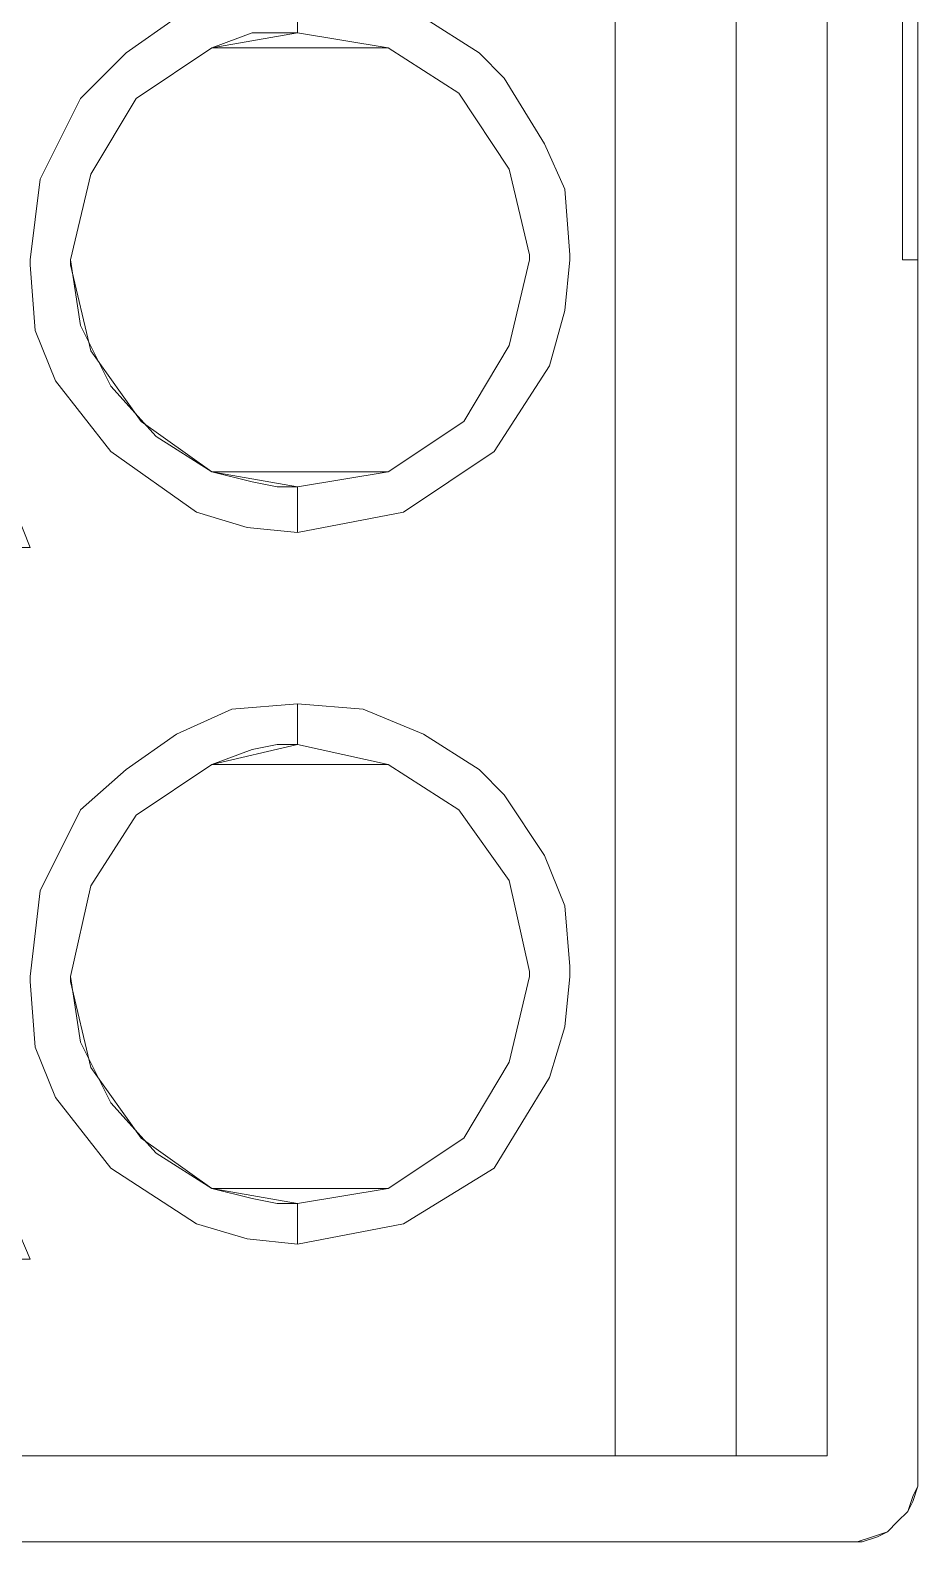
# Model space of a CAD drawing. Header units: centimetres. Extents: x -12.2 to 12.2, y -6.1 to 6.1.
# Drawn here: x -9.243 to -8.623, y -0.277 to 0.78 of the extents above; entities that cross this region are included whole.
import ezdxf

# ---------------------------------------------------------------- set-up
doc = ezdxf.new("R2010")
doc.units = ezdxf.units.CM
doc.header["$MEASUREMENT"] = 0
doc.layers.add('Camada 1', color=7, linetype='Continuous')

msp = doc.modelspace()

# ---------------------------------------------------------------- linework, layer by layer
at = {"layer": 'Camada 1', "lineweight": 9}
for points in [[(-8.62254, -0.22762), (-8.62254, -0.22762), (-8.62254, 2.94385), (-8.62254, 2.94385)], [(-8.62254, -0.22762), (-8.62254, -0.22762), (-8.62254, 2.94385), (-8.62254, 2.94385)], [(-8.8342, 2.91916), (-8.8342, 2.91916), (-8.8342, -0.21703), (-8.8342, -0.21703)], [(-8.68604, 2.41822), (-8.68604, 2.41822), (-8.68604, -0.21703), (-8.68604, -0.21703)], [(-8.63312, 0.61905), (-8.63312, 0.61905), (-8.63312, 1.15174), (-8.63312, 1.15174)], [(-8.74954, 0.91891), (-8.74954, 0.91891), (-8.74954, 0.41797), (-8.74954, 0.41797)], [(-8.68604, 0.52027), (-8.68604, 0.52027), (-8.68604, 0.91891), (-8.68604, 0.91891)], [(-8.99295, 0.76722), (-8.99295, 0.76722), (-9.11642, 0.76722), (-9.11642, 0.76722)], [(-9.24342, 0.61905), (-9.24342, 0.61905), (-9.24342, 0.61552), (-9.24342, 0.61552)], [(-9.2152, 0.61552), (-9.2152, 0.61552), (-9.2152, 0.61905), (-9.2152, 0.61905)], [(-9.2152, 0.61905), (-9.2152, 0.61905), (-9.2152, 0.61905), (-9.2152, 0.61905)], [(-8.89417, 0.62258), (-8.89417, 0.62258), (-8.89417, 0.61905), (-8.89417, 0.61905)], [(-8.86595, 0.61905), (-8.86595, 0.61905), (-8.86595, 0.62258), (-8.86595, 0.62258)], [(-8.62254, 0.61905), (-8.62254, 0.61905), (-8.63312, 0.61905), (-8.63312, 0.61905)], [(-9.24342, 0.41797), (-9.24342, 0.41797), (-9.26459, 0.47088), (-9.26459, 0.47088)], [(-9.11642, 0.47088), (-9.11642, 0.47088), (-8.99295, 0.47088), (-8.99295, 0.47088)], [(-9.54329, 0.41797), (-9.54329, 0.41797), (-9.24342, 0.41797), (-9.24342, 0.41797)], [(-8.74954, 0.41797), (-8.74954, 0.41797), (-8.74954, -0.07945), (-8.74954, -0.07945)], [(-8.68604, 0.01933), (-8.68604, 0.01933), (-8.68604, 0.41797), (-8.68604, 0.41797)], [(-8.99295, 0.26627), (-8.99295, 0.26627), (-9.11642, 0.26627), (-9.11642, 0.26627)], [(-9.2152, 0.11458), (-9.2152, 0.11458), (-9.2152, 0.11811), (-9.2152, 0.11811)], [(-9.2152, 0.11811), (-9.2152, 0.11811), (-9.2152, 0.11811), (-9.2152, 0.11811)], [(-8.89417, 0.12163), (-8.89417, 0.12163), (-8.89417, 0.11811), (-8.89417, 0.11811)], [(-9.24342, -0.07945), (-9.24342, -0.07945), (-9.26459, -0.03006), (-9.26459, -0.03006)], [(-9.11642, -0.03006), (-9.11642, -0.03006), (-8.99295, -0.03006), (-8.99295, -0.03006)], [(-9.54329, -0.07945), (-9.54329, -0.07945), (-9.24342, -0.07945), (-9.24342, -0.07945)], [(-8.74954, -0.07945), (-8.74954, -0.07945), (-8.74954, -0.21703), (-8.74954, -0.21703)], [(-8.68604, -0.21703), (-8.68604, -0.21703), (-8.68604, -0.07945), (-8.68604, -0.07945)], [(-8.8342, -0.21703), (-8.8342, -0.21703), (-9.73379, -0.21703), (-9.73379, -0.21703)], [(-8.74954, -0.21703), (-8.74954, -0.21703), (-8.8342, -0.21703), (-8.8342, -0.21703)], [(-8.62254, -0.22762), (-8.62254, -0.22762), (-8.62254, -0.22762), (-8.62254, -0.22762)], [(-9.76554, -0.27701), (-9.76554, -0.27701), (-8.67192, -0.27701), (-8.67192, -0.27701)], [(-9.76554, -0.27701), (-9.76554, -0.27701), (-8.67192, -0.27701), (-8.67192, -0.27701)], [(-8.67192, -0.27701), (-8.67192, -0.27701), (-8.67192, -0.27701), (-8.67192, -0.27701)]]:
    msp.add_open_spline(points, degree=3, dxfattribs=at)
for points, knots in [([(-9.05645, 0.80955), (-9.05645, 0.80955), (-9.10231, 0.80249), (-9.10231, 0.80249), (-9.10231, 0.80249), (-9.14112, 0.78838), (-9.14112, 0.78838), (-9.14112, 0.78838), (-9.1764, 0.76369), (-9.1764, 0.76369), (-9.1764, 0.76369), (-9.20815, 0.73194), (-9.20815, 0.73194), (-9.20815, 0.73194), (-9.23637, 0.67549), (-9.23637, 0.67549), (-9.23637, 0.67549), (-9.24342, 0.61905), (-9.24342, 0.61905)], [0, 0, 0, 0, 0.1666667, 0.1666667, 0.1666667, 0.3333333, 0.3333333, 0.3333333, 0.5, 0.5, 0.5, 0.6666667, 0.6666667, 0.6666667, 0.8333333, 0.8333333, 0.8333333, 1, 1, 1, 1]), ([(-8.86595, 0.62258), (-8.86595, 0.62258), (-8.86948, 0.66844), (-8.86948, 0.66844), (-8.86948, 0.66844), (-8.88359, 0.70019), (-8.88359, 0.70019), (-8.88359, 0.70019), (-8.91181, 0.74605), (-8.91181, 0.74605), (-8.91181, 0.74605), (-8.92945, 0.76369), (-8.92945, 0.76369), (-8.92945, 0.76369), (-8.96826, 0.78838), (-8.96826, 0.78838), (-8.96826, 0.78838), (-9.01059, 0.80249), (-9.01059, 0.80249), (-9.01059, 0.80249), (-9.05645, 0.80955), (-9.05645, 0.80955)], [0, 0, 0, 0, 0.1428571, 0.1428571, 0.1428571, 0.2857143, 0.2857143, 0.2857143, 0.4285714, 0.4285714, 0.4285714, 0.5714286, 0.5714286, 0.5714286, 0.7142857, 0.7142857, 0.7142857, 0.8571429, 0.8571429, 0.8571429, 1, 1, 1, 1]), ([(-9.05645, 0.80955), (-9.05645, 0.80955), (-9.05645, 0.80249), (-9.05645, 0.80249), (-9.05645, 0.80249), (-9.05645, 0.79897), (-9.05645, 0.79897), (-9.05645, 0.79897), (-9.05645, 0.79191), (-9.05645, 0.79191), (-9.05645, 0.79191), (-9.05645, 0.78838), (-9.05645, 0.78838), (-9.05645, 0.78838), (-9.05645, 0.78486), (-9.05645, 0.78486), (-9.05645, 0.78486), (-9.05645, 0.78133), (-9.05645, 0.78133), (-9.05645, 0.78133), (-9.05645, 0.7778), (-9.05645, 0.7778)], [0, 0, 0, 0, 0.1428571, 0.1428571, 0.1428571, 0.2857143, 0.2857143, 0.2857143, 0.4285714, 0.4285714, 0.4285714, 0.5714286, 0.5714286, 0.5714286, 0.7142857, 0.7142857, 0.7142857, 0.8571429, 0.8571429, 0.8571429, 1, 1, 1, 1]), ([(-9.2152, 0.61905), (-9.2152, 0.61905), (-9.20109, 0.67902), (-9.20109, 0.67902), (-9.20109, 0.67902), (-9.16934, 0.73194), (-9.16934, 0.73194), (-9.16934, 0.73194), (-9.11642, 0.76722), (-9.11642, 0.76722), (-9.11642, 0.76722), (-9.05645, 0.7778), (-9.05645, 0.7778)], [0, 0, 0, 0, 0.25, 0.25, 0.25, 0.5, 0.5, 0.5, 0.75, 0.75, 0.75, 1, 1, 1, 1]), ([(-9.05645, 0.7778), (-9.05645, 0.7778), (-9.07056, 0.7778), (-9.07056, 0.7778), (-9.07056, 0.7778), (-9.0882, 0.7778), (-9.0882, 0.7778), (-9.0882, 0.7778), (-9.11642, 0.76722), (-9.11642, 0.76722)], [0, 0, 0, 0, 0.3333333, 0.3333333, 0.3333333, 0.6666667, 0.6666667, 0.6666667, 1, 1, 1, 1]), ([(-9.05645, 0.7778), (-9.05645, 0.7778), (-8.99295, 0.76722), (-8.99295, 0.76722), (-8.99295, 0.76722), (-8.94356, 0.73547), (-8.94356, 0.73547), (-8.94356, 0.73547), (-8.90829, 0.68255), (-8.90829, 0.68255), (-8.90829, 0.68255), (-8.89417, 0.62258), (-8.89417, 0.62258)], [0, 0, 0, 0, 0.25, 0.25, 0.25, 0.5, 0.5, 0.5, 0.75, 0.75, 0.75, 1, 1, 1, 1]), ([(-9.24342, 0.61552), (-9.24342, 0.61552), (-9.2399, 0.56966), (-9.2399, 0.56966), (-9.2399, 0.56966), (-9.22579, 0.53438), (-9.22579, 0.53438), (-9.22579, 0.53438), (-9.18698, 0.48499), (-9.18698, 0.48499), (-9.18698, 0.48499), (-9.12701, 0.44266), (-9.12701, 0.44266), (-9.12701, 0.44266), (-9.09173, 0.43208), (-9.09173, 0.43208), (-9.09173, 0.43208), (-9.05645, 0.42855), (-9.05645, 0.42855)], [0, 0, 0, 0, 0.1666667, 0.1666667, 0.1666667, 0.3333333, 0.3333333, 0.3333333, 0.5, 0.5, 0.5, 0.6666667, 0.6666667, 0.6666667, 0.8333333, 0.8333333, 0.8333333, 1, 1, 1, 1]), ([(-9.2152, 0.61905), (-9.2152, 0.61905), (-9.20815, 0.57319), (-9.20815, 0.57319), (-9.20815, 0.57319), (-9.18698, 0.53086), (-9.18698, 0.53086), (-9.18698, 0.53086), (-9.15523, 0.49558), (-9.15523, 0.49558), (-9.15523, 0.49558), (-9.11642, 0.47088), (-9.11642, 0.47088)], [0, 0, 0, 0, 0.25, 0.25, 0.25, 0.5, 0.5, 0.5, 0.75, 0.75, 0.75, 1, 1, 1, 1]), ([(-9.05645, 0.4603), (-9.05645, 0.4603), (-9.11642, 0.47088), (-9.11642, 0.47088), (-9.11642, 0.47088), (-9.16581, 0.50616), (-9.16581, 0.50616), (-9.16581, 0.50616), (-9.20109, 0.55555), (-9.20109, 0.55555), (-9.20109, 0.55555), (-9.2152, 0.61552), (-9.2152, 0.61552)], [0, 0, 0, 0, 0.25, 0.25, 0.25, 0.5, 0.5, 0.5, 0.75, 0.75, 0.75, 1, 1, 1, 1]), ([(-9.05645, 0.42855), (-9.05645, 0.42855), (-8.98237, 0.44266), (-8.98237, 0.44266), (-8.98237, 0.44266), (-8.91887, 0.48499), (-8.91887, 0.48499), (-8.91887, 0.48499), (-8.88006, 0.54497), (-8.88006, 0.54497), (-8.88006, 0.54497), (-8.86948, 0.58377), (-8.86948, 0.58377), (-8.86948, 0.58377), (-8.86595, 0.61905), (-8.86595, 0.61905)], [0, 0, 0, 0, 0.2, 0.2, 0.2, 0.4, 0.4, 0.4, 0.6, 0.6, 0.6, 0.8, 0.8, 0.8, 1, 1, 1, 1]), ([(-8.89417, 0.61905), (-8.89417, 0.61905), (-8.90829, 0.55908), (-8.90829, 0.55908), (-8.90829, 0.55908), (-8.94004, 0.50616), (-8.94004, 0.50616), (-8.94004, 0.50616), (-8.99295, 0.47088), (-8.99295, 0.47088), (-8.99295, 0.47088), (-9.05645, 0.4603), (-9.05645, 0.4603)], [0, 0, 0, 0, 0.25, 0.25, 0.25, 0.5, 0.5, 0.5, 0.75, 0.75, 0.75, 1, 1, 1, 1]), ([(-8.68604, 0.52027), (-8.68604, 0.52027), (-8.68604, 0.46383), (-8.68604, 0.46383), (-8.68604, 0.46383), (-8.68604, 0.41797), (-8.68604, 0.41797)], [0, 0, 0, 0, 0.5, 0.5, 0.5, 1, 1, 1, 1]), ([(-9.11642, 0.47088), (-9.11642, 0.47088), (-9.0882, 0.46383), (-9.0882, 0.46383), (-9.0882, 0.46383), (-9.07056, 0.4603), (-9.07056, 0.4603), (-9.07056, 0.4603), (-9.05645, 0.4603), (-9.05645, 0.4603)], [0, 0, 0, 0, 0.3333333, 0.3333333, 0.3333333, 0.6666667, 0.6666667, 0.6666667, 1, 1, 1, 1]), ([(-9.05645, 0.42855), (-9.05645, 0.42855), (-9.05645, 0.43561), (-9.05645, 0.43561), (-9.05645, 0.43561), (-9.05645, 0.43913), (-9.05645, 0.43913), (-9.05645, 0.43913), (-9.05645, 0.44619), (-9.05645, 0.44619), (-9.05645, 0.44619), (-9.05645, 0.44972), (-9.05645, 0.44972), (-9.05645, 0.44972), (-9.05645, 0.45324), (-9.05645, 0.45324), (-9.05645, 0.45324), (-9.05645, 0.45677), (-9.05645, 0.45677), (-9.05645, 0.45677), (-9.05645, 0.4603), (-9.05645, 0.4603)], [0, 0, 0, 0, 0.1428571, 0.1428571, 0.1428571, 0.2857143, 0.2857143, 0.2857143, 0.4285714, 0.4285714, 0.4285714, 0.5714286, 0.5714286, 0.5714286, 0.7142857, 0.7142857, 0.7142857, 0.8571429, 0.8571429, 0.8571429, 1, 1, 1, 1]), ([(-9.05645, 0.30861), (-9.05645, 0.30861), (-9.10231, 0.30508), (-9.10231, 0.30508), (-9.10231, 0.30508), (-9.14112, 0.28744), (-9.14112, 0.28744), (-9.14112, 0.28744), (-9.1764, 0.26274), (-9.1764, 0.26274), (-9.1764, 0.26274), (-9.20815, 0.23452), (-9.20815, 0.23452), (-9.20815, 0.23452), (-9.23637, 0.17808), (-9.23637, 0.17808), (-9.23637, 0.17808), (-9.24342, 0.11811), (-9.24342, 0.11811)], [0, 0, 0, 0, 0.1666667, 0.1666667, 0.1666667, 0.3333333, 0.3333333, 0.3333333, 0.5, 0.5, 0.5, 0.6666667, 0.6666667, 0.6666667, 0.8333333, 0.8333333, 0.8333333, 1, 1, 1, 1]), ([(-8.86595, 0.12516), (-8.86595, 0.12516), (-8.86948, 0.16749), (-8.86948, 0.16749), (-8.86948, 0.16749), (-8.88359, 0.20277), (-8.88359, 0.20277), (-8.88359, 0.20277), (-8.91181, 0.2451), (-8.91181, 0.2451), (-8.91181, 0.2451), (-8.92945, 0.26274), (-8.92945, 0.26274), (-8.92945, 0.26274), (-8.96826, 0.28744), (-8.96826, 0.28744), (-8.96826, 0.28744), (-9.01059, 0.30508), (-9.01059, 0.30508), (-9.01059, 0.30508), (-9.05645, 0.30861), (-9.05645, 0.30861)], [0, 0, 0, 0, 0.1428571, 0.1428571, 0.1428571, 0.2857143, 0.2857143, 0.2857143, 0.4285714, 0.4285714, 0.4285714, 0.5714286, 0.5714286, 0.5714286, 0.7142857, 0.7142857, 0.7142857, 0.8571429, 0.8571429, 0.8571429, 1, 1, 1, 1]), ([(-9.05645, 0.30861), (-9.05645, 0.30861), (-9.05645, 0.30508), (-9.05645, 0.30508), (-9.05645, 0.30508), (-9.05645, 0.29802), (-9.05645, 0.29802), (-9.05645, 0.29802), (-9.05645, 0.29449), (-9.05645, 0.29449), (-9.05645, 0.29449), (-9.05645, 0.28744), (-9.05645, 0.28744), (-9.05645, 0.28744), (-9.05645, 0.28391), (-9.05645, 0.28391), (-9.05645, 0.28391), (-9.05645, 0.28038), (-9.05645, 0.28038)], [0, 0, 0, 0, 0.1666667, 0.1666667, 0.1666667, 0.3333333, 0.3333333, 0.3333333, 0.5, 0.5, 0.5, 0.6666667, 0.6666667, 0.6666667, 0.8333333, 0.8333333, 0.8333333, 1, 1, 1, 1]), ([(-9.2152, 0.11811), (-9.2152, 0.11811), (-9.20109, 0.1816), (-9.20109, 0.1816), (-9.20109, 0.1816), (-9.16934, 0.23099), (-9.16934, 0.23099), (-9.16934, 0.23099), (-9.11642, 0.26627), (-9.11642, 0.26627), (-9.11642, 0.26627), (-9.05645, 0.28038), (-9.05645, 0.28038)], [0, 0, 0, 0, 0.25, 0.25, 0.25, 0.5, 0.5, 0.5, 0.75, 0.75, 0.75, 1, 1, 1, 1]), ([(-9.05645, 0.28038), (-9.05645, 0.28038), (-9.07056, 0.28038), (-9.07056, 0.28038), (-9.07056, 0.28038), (-9.0882, 0.27686), (-9.0882, 0.27686), (-9.0882, 0.27686), (-9.11642, 0.26627), (-9.11642, 0.26627)], [0, 0, 0, 0, 0.3333333, 0.3333333, 0.3333333, 0.6666667, 0.6666667, 0.6666667, 1, 1, 1, 1]), ([(-9.05645, 0.28038), (-9.05645, 0.28038), (-8.99295, 0.26627), (-8.99295, 0.26627), (-8.99295, 0.26627), (-8.94356, 0.23452), (-8.94356, 0.23452), (-8.94356, 0.23452), (-8.90829, 0.18513), (-8.90829, 0.18513), (-8.90829, 0.18513), (-8.89417, 0.12163), (-8.89417, 0.12163)], [0, 0, 0, 0, 0.25, 0.25, 0.25, 0.5, 0.5, 0.5, 0.75, 0.75, 0.75, 1, 1, 1, 1]), ([(-9.24342, 0.11811), (-9.24342, 0.11811), (-9.24342, 0.11811), (-9.24342, 0.11811), (-9.24342, 0.11811), (-9.24342, 0.11458), (-9.24342, 0.11458)], [0, 0, 0, 0, 0.5, 0.5, 0.5, 1, 1, 1, 1]), ([(-9.2152, 0.11811), (-9.2152, 0.11811), (-9.20815, 0.07224), (-9.20815, 0.07224), (-9.20815, 0.07224), (-9.18698, 0.02991), (-9.18698, 0.02991), (-9.18698, 0.02991), (-9.15523, -0.00537), (-9.15523, -0.00537), (-9.15523, -0.00537), (-9.11642, -0.03006), (-9.11642, -0.03006)], [0, 0, 0, 0, 0.25, 0.25, 0.25, 0.5, 0.5, 0.5, 0.75, 0.75, 0.75, 1, 1, 1, 1]), ([(-9.05645, -0.06887), (-9.05645, -0.06887), (-8.98237, -0.05476), (-8.98237, -0.05476), (-8.98237, -0.05476), (-8.91887, -0.01595), (-8.91887, -0.01595), (-8.91887, -0.01595), (-8.88006, 0.04755), (-8.88006, 0.04755), (-8.88006, 0.04755), (-8.86948, 0.08283), (-8.86948, 0.08283), (-8.86948, 0.08283), (-8.86595, 0.11811), (-8.86595, 0.11811)], [0, 0, 0, 0, 0.2, 0.2, 0.2, 0.4, 0.4, 0.4, 0.6, 0.6, 0.6, 0.8, 0.8, 0.8, 1, 1, 1, 1]), ([(-8.89417, 0.11811), (-8.89417, 0.11811), (-8.90829, 0.05813), (-8.90829, 0.05813), (-8.90829, 0.05813), (-8.94004, 0.00522), (-8.94004, 0.00522), (-8.94004, 0.00522), (-8.99295, -0.03006), (-8.99295, -0.03006), (-8.99295, -0.03006), (-9.05645, -0.04064), (-9.05645, -0.04064)], [0, 0, 0, 0, 0.25, 0.25, 0.25, 0.5, 0.5, 0.5, 0.75, 0.75, 0.75, 1, 1, 1, 1]), ([(-8.86595, 0.11811), (-8.86595, 0.11811), (-8.86595, 0.12163), (-8.86595, 0.12163), (-8.86595, 0.12163), (-8.86595, 0.12516), (-8.86595, 0.12516)], [0, 0, 0, 0, 0.5, 0.5, 0.5, 1, 1, 1, 1]), ([(-9.24342, 0.11458), (-9.24342, 0.11458), (-9.2399, 0.06872), (-9.2399, 0.06872), (-9.2399, 0.06872), (-9.22579, 0.03344), (-9.22579, 0.03344), (-9.22579, 0.03344), (-9.18698, -0.01595), (-9.18698, -0.01595), (-9.18698, -0.01595), (-9.12701, -0.05476), (-9.12701, -0.05476), (-9.12701, -0.05476), (-9.09173, -0.06534), (-9.09173, -0.06534), (-9.09173, -0.06534), (-9.05645, -0.06887), (-9.05645, -0.06887)], [0, 0, 0, 0, 0.1666667, 0.1666667, 0.1666667, 0.3333333, 0.3333333, 0.3333333, 0.5, 0.5, 0.5, 0.6666667, 0.6666667, 0.6666667, 0.8333333, 0.8333333, 0.8333333, 1, 1, 1, 1]), ([(-9.05645, -0.04064), (-9.05645, -0.04064), (-9.11642, -0.03006), (-9.11642, -0.03006), (-9.11642, -0.03006), (-9.16581, 0.00522), (-9.16581, 0.00522), (-9.16581, 0.00522), (-9.20109, 0.05461), (-9.20109, 0.05461), (-9.20109, 0.05461), (-9.2152, 0.11458), (-9.2152, 0.11458)], [0, 0, 0, 0, 0.25, 0.25, 0.25, 0.5, 0.5, 0.5, 0.75, 0.75, 0.75, 1, 1, 1, 1]), ([(-8.68604, 0.01933), (-8.68604, 0.01933), (-8.68604, -0.03712), (-8.68604, -0.03712), (-8.68604, -0.03712), (-8.68604, -0.07945), (-8.68604, -0.07945)], [0, 0, 0, 0, 0.5, 0.5, 0.5, 1, 1, 1, 1]), ([(-9.11642, -0.03006), (-9.11642, -0.03006), (-9.0882, -0.03712), (-9.0882, -0.03712), (-9.0882, -0.03712), (-9.07056, -0.04064), (-9.07056, -0.04064), (-9.07056, -0.04064), (-9.05645, -0.04064), (-9.05645, -0.04064)], [0, 0, 0, 0, 0.3333333, 0.3333333, 0.3333333, 0.6666667, 0.6666667, 0.6666667, 1, 1, 1, 1]), ([(-9.05645, -0.06887), (-9.05645, -0.06887), (-9.05645, -0.06534), (-9.05645, -0.06534), (-9.05645, -0.06534), (-9.05645, -0.05828), (-9.05645, -0.05828), (-9.05645, -0.05828), (-9.05645, -0.05476), (-9.05645, -0.05476), (-9.05645, -0.05476), (-9.05645, -0.0477), (-9.05645, -0.0477), (-9.05645, -0.0477), (-9.05645, -0.04417), (-9.05645, -0.04417), (-9.05645, -0.04417), (-9.05645, -0.04064), (-9.05645, -0.04064)], [0, 0, 0, 0, 0.1666667, 0.1666667, 0.1666667, 0.3333333, 0.3333333, 0.3333333, 0.5, 0.5, 0.5, 0.6666667, 0.6666667, 0.6666667, 0.8333333, 0.8333333, 0.8333333, 1, 1, 1, 1]), ([(-8.74954, -0.21703), (-8.74954, -0.21703), (-8.72484, -0.21703), (-8.72484, -0.21703), (-8.72484, -0.21703), (-8.70367, -0.21703), (-8.70367, -0.21703), (-8.70367, -0.21703), (-8.68956, -0.21703), (-8.68956, -0.21703), (-8.68956, -0.21703), (-8.68604, -0.21703), (-8.68604, -0.21703)], [0, 0, 0, 0, 0.25, 0.25, 0.25, 0.5, 0.5, 0.5, 0.75, 0.75, 0.75, 1, 1, 1, 1]), ([(-8.62254, -0.22762), (-8.62254, -0.22762), (-8.62254, -0.2382), (-8.62254, -0.2382), (-8.62254, -0.2382), (-8.62606, -0.24878), (-8.62606, -0.24878), (-8.62606, -0.24878), (-8.62959, -0.25584), (-8.62959, -0.25584), (-8.62959, -0.25584), (-8.63665, -0.26289), (-8.63665, -0.26289), (-8.63665, -0.26289), (-8.6437, -0.26995), (-8.6437, -0.26995), (-8.6437, -0.26995), (-8.65076, -0.27348), (-8.65076, -0.27348), (-8.65076, -0.27348), (-8.66134, -0.27701), (-8.66134, -0.27701), (-8.66134, -0.27701), (-8.67192, -0.27701), (-8.67192, -0.27701)], [0, 0, 0, 0, 0.125, 0.125, 0.125, 0.25, 0.25, 0.25, 0.375, 0.375, 0.375, 0.5, 0.5, 0.5, 0.625, 0.625, 0.625, 0.75, 0.75, 0.75, 0.875, 0.875, 0.875, 1, 1, 1, 1]), ([(-8.67192, -0.27701), (-8.67192, -0.27701), (-8.66487, -0.27701), (-8.66487, -0.27701), (-8.66487, -0.27701), (-8.65429, -0.27348), (-8.65429, -0.27348), (-8.65429, -0.27348), (-8.6437, -0.26995), (-8.6437, -0.26995), (-8.6437, -0.26995), (-8.63665, -0.26289), (-8.63665, -0.26289), (-8.63665, -0.26289), (-8.62959, -0.25584), (-8.62959, -0.25584), (-8.62959, -0.25584), (-8.62606, -0.24526), (-8.62606, -0.24526), (-8.62606, -0.24526), (-8.62254, -0.2382), (-8.62254, -0.2382), (-8.62254, -0.2382), (-8.62254, -0.22762), (-8.62254, -0.22762)], [0, 0, 0, 0, 0.125, 0.125, 0.125, 0.25, 0.25, 0.25, 0.375, 0.375, 0.375, 0.5, 0.5, 0.5, 0.625, 0.625, 0.625, 0.75, 0.75, 0.75, 0.875, 0.875, 0.875, 1, 1, 1, 1])]:
    msp.add_open_spline(points, degree=3, knots=knots, dxfattribs=at)

doc.saveas('drawing.dxf')
